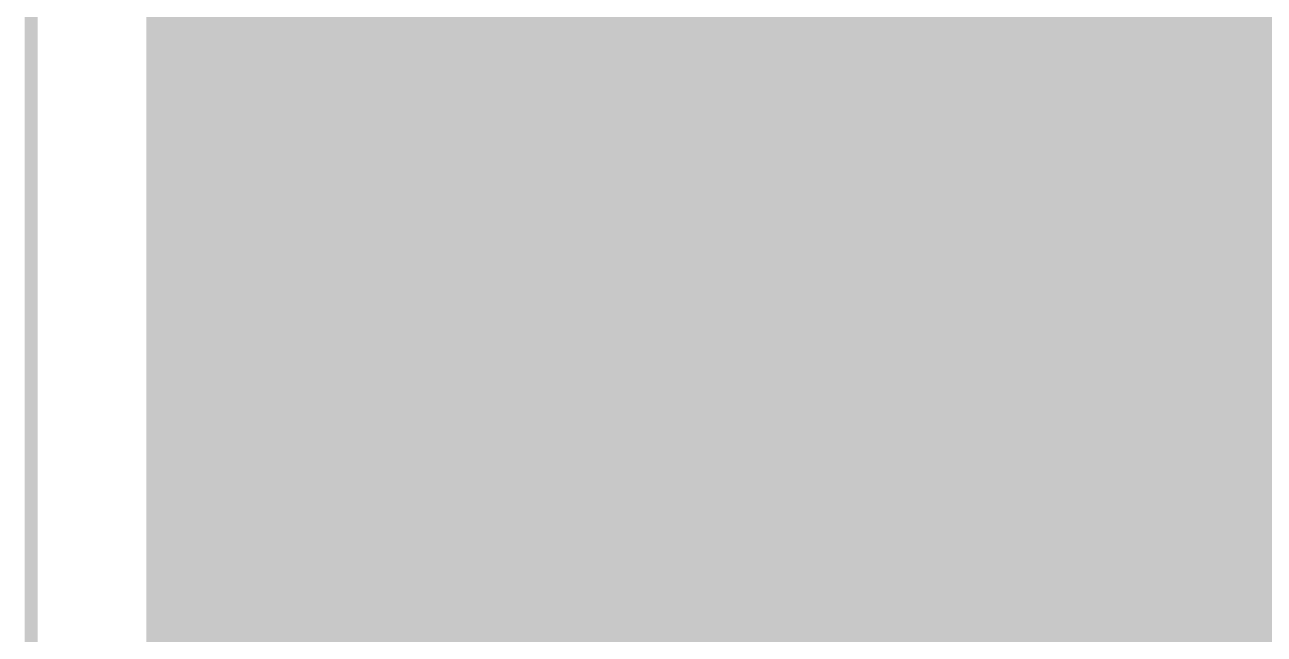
# Model space of a CAD drawing. Extents: x -1.3 to 57, y -0.1 to 23.2.
# Drawn here: x -1.33 to 10.92, y 7.09 to 13.11 of the extents above; entities that cross this region are included whole.
import ezdxf

# ---------------------------------------------------------------- set-up
doc = ezdxf.new("R2010")
doc.units = 0
for name, color, linetype in [('1', 12, 'CONTINUOUS'), ('16', 132, 'CONTINUOUS'), ('18', 110, 'CONTINUOUS'), ('20', 31, 'CONTINUOUS'), ('21', 253, 'CONTINUOUS'), ('39', 12, 'CONTINUOUS'), ('41', 12, 'CONTINUOUS')]:
    doc.layers.add(name, color=color, linetype=linetype)

# ---------------------------------------------------------------- blocks, each defined once
blk = doc.blocks.new('RECT')
blk.add_solid([(-0.5, -0.5), (0.5, -0.5), (-0.5, 0.5), (0.5, 0.5)])
blk = doc.blocks.new('ROUNDV')
at = {"const_width": 0.5}
blk.add_lwpolyline([(0, -0.25, 1), (0, 0.25, 1), (0, -0.25)], format="xyb", dxfattribs=at)

msp = doc.modelspace()

# ---------------------------------------------------------------- linework, layer by layer
at = {"layer": '1'}
for points, const_width in [([(8.1182, 18.2446), (8.1182, 10.6778)], 0.6096), ([(7.5086, 16.5394), (7.5086, 10.5565)], 0.3048), ([(8.7278, 10.9303), (8.7278, 16.5394)], 0.3048), ([(10.668, 14.0716), (10.668, 2.032)], 0.254), ([(10.2362, 13.5369), (10.2362, 3.7848)], 0.3048), ([(0.5334, 6.858), (0.5334, 13.4112)], 0.3048), ([(0.5334, 13.1064), (7.5086, 13.1064)], 0.3048), ([(8.7278, 13.1064), (10.2362, 13.1064)], 0.3048), ([(0.5334, 12.8016), (0.7497, 12.8016)], 0.3048), ([(0.7751, 12.827), (0.6858, 12.7377)], 0.3048), ([(0.6858, 12.7377), (0.6858, 7.5315)], 0.3048), ([(3.4413, 12.827), (0.7751, 12.827)], 0.3048), ([(3.5306, 12.7377), (3.4413, 12.827)], 0.3048), ([(3.4667, 12.8016), (7.5086, 12.8016)], 0.3048), ([(3.5306, 7.5315), (3.5306, 12.7377)], 0.3048), ([(8.7278, 12.8016), (10.2362, 12.8016)], 0.3048), ([(0.5334, 12.4968), (0.6858, 12.4968)], 0.3048), ([(3.5306, 12.4968), (7.5086, 12.4968)], 0.3048), ([(8.7278, 12.4968), (10.2362, 12.4968)], 0.3048), ([(0.5334, 12.192), (0.6858, 12.192)], 0.3048), ([(3.5306, 12.192), (7.5086, 12.192)], 0.3048), ([(8.7278, 12.192), (10.2362, 12.192)], 0.3048), ([(0.5334, 11.8872), (0.6858, 11.8872)], 0.3048), ([(3.5306, 11.8872), (7.5086, 11.8872)], 0.3048), ([(8.7278, 11.8872), (10.2362, 11.8872)], 0.3048), ([(0.5334, 11.5824), (0.6858, 11.5824)], 0.3048), ([(3.5306, 11.5824), (7.5086, 11.5824)], 0.3048), ([(8.7278, 11.5824), (10.2362, 11.5824)], 0.3048), ([(0.5334, 11.2776), (0.6858, 11.2776)], 0.3048), ([(3.5306, 11.2776), (7.5086, 11.2776)], 0.3048), ([(8.7278, 11.2776), (10.2362, 11.2776)], 0.3048), ([(0.5334, 10.9728), (0.6858, 10.9728)], 0.3048), ([(3.5306, 10.9728), (7.5086, 10.9728)], 0.3048), ([(8.7278, 10.9728), (10.2362, 10.9728)], 0.3048), ([(9.5009, 10.1572), (8.7278, 10.9303)], 0.3048), ([(9.3218, 9.4742), (8.1182, 10.6778)], 0.6096), ([(0.5334, 10.668), (0.6858, 10.668)], 0.3048), ([(3.5306, 10.668), (7.5086, 10.668)], 0.3048), ([(8.9901, 10.668), (10.2362, 10.668)], 0.3048), ([(7.5086, 10.5565), (7.6014, 10.3325)], 0.3048), ([(0.5334, 10.3632), (0.6858, 10.3632)], 0.3048), ([(3.5306, 10.3632), (7.5887, 10.3632)], 0.3048), ([(7.6014, 10.3325), (7.7729, 10.161)], 0.3048), ([(9.2949, 10.3632), (10.2362, 10.3632)], 0.3048), ([(7.7729, 10.161), (7.7729, 10.161)], 0.3048), ([(7.7729, 10.161), (8.6912, 9.2427)], 0.3048), ([(9.5135, 10.1572), (9.5009, 10.1572)], 0.3048), ([(9.7739, 10.0494), (9.5135, 10.1572)], 0.3048), ([(0.5334, 10.0584), (0.6858, 10.0584)], 0.3048), ([(3.5306, 10.0584), (7.8755, 10.0584)], 0.3048), ([(9.752, 10.0584), (10.2362, 10.0584)], 0.3048), ([(9.9732, 9.8501), (9.7739, 10.0494)], 0.3048), ([(10.081, 9.5897), (9.9732, 9.8501)], 0.3048), ([(0.5334, 9.7536), (0.6858, 9.7536)], 0.3048), ([(3.5306, 9.7536), (8.1803, 9.7536)], 0.3048), ([(10.0131, 9.7536), (10.2362, 9.7536)], 0.3048), ([(9.3472, 9.4742), (9.3218, 9.4742)], 0.6096), ([(9.3726, 9.4488), (9.3472, 9.4742)], 0.6096), ([(10.081, 9.3079), (10.081, 9.5897)], 0.3048), ([(0.5334, 9.4488), (0.6858, 9.4488)], 0.3048), ([(3.5306, 9.4488), (8.4851, 9.4488)], 0.3048), ([(10.081, 9.4488), (10.2362, 9.4488)], 0.3048), ([(9.9732, 9.0475), (10.081, 9.3079)], 0.3048), ([(8.6912, 9.2427), (8.772, 9.0475)], 0.3048), ([(0.5334, 9.144), (0.6858, 9.144)], 0.3048), ([(3.5306, 9.144), (8.7321, 9.144)], 0.3048), ([(8.772, 9.0475), (8.9713, 8.8482)], 0.3048), ([(9.7739, 8.8482), (9.9732, 9.0475)], 0.3048), ([(10.0131, 9.144), (10.2362, 9.144)], 0.3048), ([(0.5334, 8.8392), (0.6858, 8.8392)], 0.3048), ([(3.5306, 8.8392), (8.9932, 8.8392)], 0.3048), ([(8.9713, 8.8482), (9.2317, 8.7404)], 0.3048), ([(9.5135, 8.7404), (9.7739, 8.8482)], 0.3048), ([(9.752, 8.8392), (10.2362, 8.8392)], 0.3048), ([(9.2317, 8.7404), (9.5135, 8.7404)], 0.3048), ([(0.5334, 8.5344), (0.6858, 8.5344)], 0.3048), ([(3.5306, 8.5344), (10.2362, 8.5344)], 0.3048), ([(0.5334, 8.2296), (0.6858, 8.2296)], 0.3048), ([(3.5306, 8.2296), (10.2362, 8.2296)], 0.3048), ([(0.5334, 7.9248), (0.6858, 7.9248)], 0.3048), ([(3.5306, 7.9248), (10.2362, 7.9248)], 0.3048), ([(0.5334, 7.62), (0.6858, 7.62)], 0.3048), ([(3.5306, 7.62), (10.2362, 7.62)], 0.3048), ([(0.6858, 7.5315), (0.7751, 7.4422)], 0.3048), ([(3.4413, 7.4422), (3.5306, 7.5315)], 0.3048), ([(0.7751, 7.4422), (3.4413, 7.4422)], 0.3048), ([(0.5334, 7.3152), (10.2362, 7.3152)], 0.3048), ([(0.5334, 7.0104), (10.2362, 7.0104)], 0.3048)]:
    msp.add_lwpolyline(points, dxfattribs=dict(at, const_width=const_width))
for points, const_width in [([(0.5334, 13.1826, 1), (0.5334, 13.0302)], 0.1524), ([(7.5086, 13.0302, 1), (7.5086, 13.1826)], 0.1524), ([(8.7278, 13.1826, 1), (8.7278, 13.0302)], 0.1524), ([(10.2362, 13.0302, 1), (10.2362, 13.1826)], 0.1524), ([(0.5334, 12.8778, 1), (0.5334, 12.7254)], 0.1524), ([(0.762, 12.7377, 1), (0.6096, 12.7377)], 0.1524), ([(0.6319, 12.7916, 1), (0.7397, 12.6838)], 0.1524), ([(0.7751, 12.9032, 1), (0.7751, 12.7508)], 0.1524), ([(0.829, 12.7731, 1), (0.7212, 12.8809)], 0.1524), ([(0.7497, 12.7254, 1), (0.7497, 12.8778)], 0.1524), ([(3.4952, 12.8809, 1), (3.3874, 12.7731)], 0.1524), ([(3.4667, 12.8778, 1), (3.4667, 12.7254)], 0.1524), ([(3.4413, 12.7508, 1), (3.4413, 12.9032)], 0.1524), ([(3.6068, 12.7377, 1), (3.4544, 12.7377)], 0.1524), ([(3.4767, 12.6838, 1), (3.5845, 12.7916)], 0.1524), ([(7.5086, 12.7254, 1), (7.5086, 12.8778)], 0.1524), ([(8.7278, 12.8778, 1), (8.7278, 12.7254)], 0.1524), ([(10.2362, 12.7254, 1), (10.2362, 12.8778)], 0.1524), ([(0.5334, 12.573, 1), (0.5334, 12.4206)], 0.1524), ([(0.6858, 12.4206, 1), (0.6858, 12.573)], 0.1524), ([(3.5306, 12.573, 1), (3.5306, 12.4206)], 0.1524), ([(7.5086, 12.4206, 1), (7.5086, 12.573)], 0.1524), ([(8.7278, 12.573, 1), (8.7278, 12.4206)], 0.1524), ([(10.2362, 12.4206, 1), (10.2362, 12.573)], 0.1524), ([(0.5334, 12.2682, 1), (0.5334, 12.1158)], 0.1524), ([(0.6858, 12.1158, 1), (0.6858, 12.2682)], 0.1524), ([(3.5306, 12.2682, 1), (3.5306, 12.1158)], 0.1524), ([(7.5086, 12.1158, 1), (7.5086, 12.2682)], 0.1524), ([(8.7278, 12.2682, 1), (8.7278, 12.1158)], 0.1524), ([(10.2362, 12.1158, 1), (10.2362, 12.2682)], 0.1524), ([(0.5334, 11.9634, 1), (0.5334, 11.811)], 0.1524), ([(0.6858, 11.811, 1), (0.6858, 11.9634)], 0.1524), ([(3.5306, 11.9634, 1), (3.5306, 11.811)], 0.1524), ([(7.5086, 11.811, 1), (7.5086, 11.9634)], 0.1524), ([(8.7278, 11.9634, 1), (8.7278, 11.811)], 0.1524), ([(10.2362, 11.811, 1), (10.2362, 11.9634)], 0.1524), ([(0.5334, 11.6586, 1), (0.5334, 11.5062)], 0.1524), ([(0.6858, 11.5062, 1), (0.6858, 11.6586)], 0.1524), ([(3.5306, 11.6586, 1), (3.5306, 11.5062)], 0.1524), ([(7.5086, 11.5062, 1), (7.5086, 11.6586)], 0.1524), ([(8.7278, 11.6586, 1), (8.7278, 11.5062)], 0.1524), ([(10.2362, 11.5062, 1), (10.2362, 11.6586)], 0.1524), ([(0.5334, 11.3538, 1), (0.5334, 11.2014)], 0.1524), ([(0.6858, 11.2014, 1), (0.6858, 11.3538)], 0.1524), ([(3.5306, 11.3538, 1), (3.5306, 11.2014)], 0.1524), ([(7.5086, 11.2014, 1), (7.5086, 11.3538)], 0.1524), ([(8.7278, 11.3538, 1), (8.7278, 11.2014)], 0.1524), ([(10.2362, 11.2014, 1), (10.2362, 11.3538)], 0.1524), ([(0.5334, 11.049, 1), (0.5334, 10.8966)], 0.1524), ([(0.6858, 10.8966, 1), (0.6858, 11.049)], 0.1524), ([(3.5306, 11.049, 1), (3.5306, 10.8966)], 0.1524), ([(7.5086, 10.8966, 1), (7.5086, 11.049)], 0.1524), ([(8.7278, 11.049, 1), (8.7278, 10.8966)], 0.1524), ([(8.7817, 10.9842, 1), (8.6739, 10.8764)], 0.1524), ([(10.2362, 10.8966, 1), (10.2362, 11.049)], 0.1524), ([(8.226, 10.7856, 1), (8.0104, 10.57)], 0.3048), ([(8.6516, 10.9303, 1), (8.804, 10.9303)], 0.1524), ([(0.5334, 10.7442, 1), (0.5334, 10.5918)], 0.1524), ([(0.6858, 10.5918, 1), (0.6858, 10.7442)], 0.1524), ([(3.5306, 10.7442, 1), (3.5306, 10.5918)], 0.1524), ([(7.5086, 10.5918, 1), (7.5086, 10.7442)], 0.1524), ([(7.9658, 10.6778, 1), (8.2706, 10.6778)], 0.3048), ([(8.9901, 10.7442, 1), (8.9901, 10.5918)], 0.1524), ([(10.2362, 10.5918, 1), (10.2362, 10.7442)], 0.1524), ([(7.579, 10.5857, 1), (7.4382, 10.5274)], 0.1524), ([(7.4324, 10.5565, 1), (7.5848, 10.5565)], 0.1524), ([(0.5334, 10.4394, 1), (0.5334, 10.287)], 0.1524), ([(0.6858, 10.287, 1), (0.6858, 10.4394)], 0.1524), ([(3.5306, 10.4394, 1), (3.5306, 10.287)], 0.1524), ([(7.6553, 10.3864, 1), (7.5475, 10.2786)], 0.1524), ([(7.531, 10.3033, 1), (7.6718, 10.3616)], 0.1524), ([(7.5887, 10.287, 1), (7.5887, 10.4394)], 0.1524), ([(9.2949, 10.4394, 1), (9.2949, 10.287)], 0.1524), ([(10.2362, 10.287, 1), (10.2362, 10.4394)], 0.1524), ([(7.7729, 10.2372, 1), (7.7729, 10.0848)], 0.1524), ([(7.8268, 10.2149, 1), (7.719, 10.1071)], 0.1524), ([(7.719, 10.1071, 1), (7.8268, 10.2149)], 0.1524), ([(7.7729, 10.0848, 1), (7.7729, 10.2372)], 0.1524), ([(9.5009, 10.2334, 1), (9.5009, 10.081)], 0.1524), ([(9.5427, 10.2276, 1), (9.4843, 10.0868)], 0.1524), ([(9.5135, 10.081, 1), (9.5135, 10.2334)], 0.1524), ([(0.5334, 10.1346, 1), (0.5334, 9.9822)], 0.1524), ([(0.6858, 9.9822, 1), (0.6858, 10.1346)], 0.1524), ([(3.5306, 10.1346, 1), (3.5306, 9.9822)], 0.1524), ([(7.8755, 9.9822, 1), (7.8755, 10.1346)], 0.1524), ([(9.447, 10.1033, 1), (9.5548, 10.2111)], 0.1524), ([(9.752, 10.1346, 1), (9.752, 9.9822)], 0.1524), ([(9.8278, 10.1032, 1), (9.72, 9.9955)], 0.1524), ([(9.7447, 9.979, 1), (9.803, 10.1197)], 0.1524), ([(10.2362, 9.9822, 1), (10.2362, 10.1346)], 0.1524), ([(10.0435, 9.8792, 1), (9.9028, 9.8209)], 0.1524), ([(9.9193, 9.7962, 1), (10.027, 9.904)], 0.1524), ([(0.5334, 9.8298, 1), (0.5334, 9.6774)], 0.1524), ([(0.6858, 9.6774, 1), (0.6858, 9.8298)], 0.1524), ([(3.5306, 9.8298, 1), (3.5306, 9.6774)], 0.1524), ([(8.1803, 9.6774, 1), (8.1803, 9.8298)], 0.1524), ([(10.0131, 9.8298, 1), (10.0131, 9.6774)], 0.1524), ([(10.2362, 9.6774, 1), (10.2362, 9.8298)], 0.1524), ([(9.3218, 9.6266, 1), (9.3218, 9.3218)], 0.3048), ([(9.455, 9.582, 1), (9.2394, 9.3664)], 0.3048), ([(9.214, 9.3664, 1), (9.4296, 9.582)], 0.3048), ([(9.2648, 9.341, 1), (9.4804, 9.5566)], 0.3048), ([(9.3472, 9.3218, 1), (9.3472, 9.6266)], 0.3048), ([(10.1572, 9.5897, 1), (10.0048, 9.5897)], 0.1524), ([(10.0106, 9.5605, 1), (10.1514, 9.6189)], 0.1524), ([(0.5334, 9.525, 1), (0.5334, 9.3726)], 0.1524), ([(0.6858, 9.3726, 1), (0.6858, 9.525)], 0.1524), ([(3.5306, 9.525, 1), (3.5306, 9.3726)], 0.1524), ([(8.4851, 9.3726, 1), (8.4851, 9.525)], 0.1524), ([(10.081, 9.525, 1), (10.081, 9.3726)], 0.1524), ([(10.2362, 9.3726, 1), (10.2362, 9.525)], 0.1524), ([(10.1514, 9.2787, 1), (10.0106, 9.337)], 0.1524), ([(8.7616, 9.2719, 1), (8.6208, 9.2135)], 0.1524), ([(8.6373, 9.1888, 1), (8.7451, 9.2966)], 0.1524), ([(10.0048, 9.3079, 1), (10.1572, 9.3079)], 0.1524), ([(0.5334, 9.2202, 1), (0.5334, 9.0678)], 0.1524), ([(0.6858, 9.0678, 1), (0.6858, 9.2202)], 0.1524), ([(3.5306, 9.2202, 1), (3.5306, 9.0678)], 0.1524), ([(8.8259, 9.1014, 1), (8.7182, 8.9936)], 0.1524), ([(8.7321, 9.0678, 1), (8.7321, 9.2202)], 0.1524), ([(10.027, 8.9936, 1), (9.9193, 9.1014)], 0.1524), ([(10.0131, 9.2202, 1), (10.0131, 9.0678)], 0.1524), ([(10.2362, 9.0678, 1), (10.2362, 9.2202)], 0.1524), ([(8.7016, 9.0184, 1), (8.8424, 9.0767)], 0.1524), ([(9.9028, 9.0767, 1), (10.0435, 9.0184)], 0.1524), ([(0.5334, 8.9154, 1), (0.5334, 8.763)], 0.1524), ([(0.6858, 8.763, 1), (0.6858, 8.9154)], 0.1524), ([(3.5306, 8.9154, 1), (3.5306, 8.763)], 0.1524), ([(9.0005, 8.9186, 1), (8.9422, 8.7778)], 0.1524), ([(8.9174, 8.7944, 1), (9.0252, 8.9021)], 0.1524), ([(8.9932, 8.763, 1), (8.9932, 8.9154)], 0.1524), ([(9.752, 8.9154, 1), (9.752, 8.763)], 0.1524), ([(9.72, 8.9021, 1), (9.8278, 8.7944)], 0.1524), ([(9.803, 8.7778, 1), (9.7447, 8.9186)], 0.1524), ([(10.2362, 8.763, 1), (10.2362, 8.9154)], 0.1524), ([(9.2317, 8.8166, 1), (9.2317, 8.6642)], 0.1524), ([(9.2025, 8.67, 1), (9.2608, 8.8108)], 0.1524), ([(9.4843, 8.8108, 1), (9.5427, 8.67)], 0.1524), ([(9.5135, 8.6642, 1), (9.5135, 8.8166)], 0.1524), ([(0.5334, 8.6106, 1), (0.5334, 8.4582)], 0.1524), ([(0.6858, 8.4582, 1), (0.6858, 8.6106)], 0.1524), ([(3.5306, 8.6106, 1), (3.5306, 8.4582)], 0.1524), ([(10.2362, 8.4582, 1), (10.2362, 8.6106)], 0.1524), ([(0.5334, 8.3058, 1), (0.5334, 8.1534)], 0.1524), ([(0.6858, 8.1534, 1), (0.6858, 8.3058)], 0.1524), ([(3.5306, 8.3058, 1), (3.5306, 8.1534)], 0.1524), ([(10.2362, 8.1534, 1), (10.2362, 8.3058)], 0.1524), ([(0.5334, 8.001, 1), (0.5334, 7.8486)], 0.1524), ([(0.6858, 7.8486, 1), (0.6858, 8.001)], 0.1524), ([(3.5306, 8.001, 1), (3.5306, 7.8486)], 0.1524), ([(10.2362, 7.8486, 1), (10.2362, 8.001)], 0.1524), ([(0.5334, 7.6962, 1), (0.5334, 7.5438)], 0.1524), ([(0.6858, 7.5438, 1), (0.6858, 7.6962)], 0.1524), ([(3.5306, 7.6962, 1), (3.5306, 7.5438)], 0.1524), ([(10.2362, 7.5438, 1), (10.2362, 7.6962)], 0.1524), ([(0.7397, 7.5854, 1), (0.6319, 7.4776)], 0.1524), ([(0.6096, 7.5315, 1), (0.762, 7.5315)], 0.1524), ([(3.4544, 7.5315, 1), (3.6068, 7.5315)], 0.1524), ([(3.5845, 7.4776, 1), (3.4767, 7.5854)], 0.1524), ([(0.7751, 7.5184, 1), (0.7751, 7.366)], 0.1524), ([(0.7212, 7.3883, 1), (0.829, 7.4961)], 0.1524), ([(3.3874, 7.4961, 1), (3.4952, 7.3883)], 0.1524), ([(3.4413, 7.366, 1), (3.4413, 7.5184)], 0.1524), ([(0.5334, 7.3914, 1), (0.5334, 7.239)], 0.1524), ([(10.2362, 7.239, 1), (10.2362, 7.3914)], 0.1524), ([(0.5334, 7.0866, 1), (0.5334, 6.9342)], 0.1524), ([(10.2362, 6.9342, 1), (10.2362, 7.0866)], 0.1524)]:
    msp.add_lwpolyline(points, format="xyb", dxfattribs=dict(at, const_width=const_width))
at = {"layer": '16'}
for points, const_width in [([(0.5334, 0.762), (0.5334, 19.431)], 0.3048), ([(8.128, 10.287), (16.3068, 18.4658)], 0.254), ([(9.7547, 11.303), (16.4857, 18.034)], 0.3048), ([(10.6185, 13.3882), (7.9491, 10.7188)], 0.3048), ([(0.5334, 13.1064), (10.3367, 13.1064)], 0.3048), ([(0.5334, 12.8016), (10.0319, 12.8016)], 0.3048), ([(0.5334, 12.4968), (9.7271, 12.4968)], 0.3048), ([(10.9485, 12.4968), (12.0523, 12.4968)], 0.3048), ([(0.5334, 12.192), (9.4223, 12.192)], 0.3048), ([(10.6437, 12.192), (12.0523, 12.192)], 0.3048), ([(0.5334, 11.8872), (9.1175, 11.8872)], 0.3048), ([(10.3389, 11.8872), (12.0523, 11.8872)], 0.3048), ([(0.5334, 11.5824), (8.8127, 11.5824)], 0.3048), ([(10.0341, 11.5824), (12.0523, 11.5824)], 0.3048), ([(0.5334, 11.2776), (8.5079, 11.2776)], 0.3048), ([(12.0523, 11.303), (9.7547, 11.303)], 0.3048), ([(0.5334, 10.9728), (8.2031, 10.9728)], 0.3048), ([(0.5334, 10.668), (7.8983, 10.668)], 0.3048), ([(7.9491, 10.7188), (7.6962, 10.4659)], 0.3048), ([(9.1694, 10.1759), (13.1318, 10.6712)], 0.3048), ([(7.6962, 10.4659), (7.6962, 4.5987)], 0.3048), ([(0.5334, 10.3632), (7.6962, 10.3632)], 0.3048), ([(8.128, 4.064), (8.128, 10.287)], 0.254), ([(10.668, 10.3632), (13.1318, 10.3632)], 0.3048), ([(9.1694, 3.9116), (9.1694, 10.1759)], 0.3048), ([(0.5334, 10.0584), (7.6962, 10.0584)], 0.3048), ([(9.1694, 10.0584), (13.1318, 10.0584)], 0.3048), ([(0.5334, 9.7536), (7.6962, 9.7536)], 0.3048), ([(9.1694, 9.7536), (13.1318, 9.7536)], 0.3048), ([(0.5334, 9.4488), (7.6962, 9.4488)], 0.3048), ([(9.1694, 9.4488), (13.1318, 9.4488)], 0.3048), ([(0.5334, 9.144), (7.6962, 9.144)], 0.3048), ([(9.1694, 9.144), (13.1318, 9.144)], 0.3048), ([(0.5334, 8.8392), (7.6962, 8.8392)], 0.3048), ([(9.1694, 8.8392), (13.1318, 8.8392)], 0.3048), ([(0.5334, 8.5344), (7.6962, 8.5344)], 0.3048), ([(9.1694, 8.5344), (13.1318, 8.5344)], 0.3048), ([(0.5334, 8.2296), (7.6962, 8.2296)], 0.3048), ([(9.1694, 8.2296), (13.1318, 8.2296)], 0.3048), ([(0.5334, 7.9248), (7.6962, 7.9248)], 0.3048), ([(9.1694, 7.9248), (13.1318, 7.9248)], 0.3048), ([(0.5334, 7.62), (7.6962, 7.62)], 0.3048), ([(9.1694, 7.62), (13.1318, 7.62)], 0.3048), ([(0.5334, 7.3152), (7.6962, 7.3152)], 0.3048), ([(9.1694, 7.3152), (13.1318, 7.3152)], 0.3048), ([(0.5334, 7.0104), (7.6962, 7.0104)], 0.3048), ([(9.1694, 7.0104), (13.1318, 7.0104)], 0.3048)]:
    msp.add_lwpolyline(points, dxfattribs=dict(at, const_width=const_width))
for points, const_width in [([(0.5334, 13.1826, 1), (0.5334, 13.0302)], 0.1524), ([(10.3367, 13.0302, 1), (10.3367, 13.1826)], 0.1524), ([(0.5334, 12.8778, 1), (0.5334, 12.7254)], 0.1524), ([(10.0319, 12.7254, 1), (10.0319, 12.8778)], 0.1524), ([(0.5334, 12.573, 1), (0.5334, 12.4206)], 0.1524), ([(9.7271, 12.4206, 1), (9.7271, 12.573)], 0.1524), ([(10.9485, 12.573, 1), (10.9485, 12.4206)], 0.1524), ([(0.5334, 12.2682, 1), (0.5334, 12.1158)], 0.1524), ([(9.4223, 12.1158, 1), (9.4223, 12.2682)], 0.1524), ([(10.6437, 12.2682, 1), (10.6437, 12.1158)], 0.1524), ([(0.5334, 11.9634, 1), (0.5334, 11.811)], 0.1524), ([(9.1175, 11.811, 1), (9.1175, 11.9634)], 0.1524), ([(10.3389, 11.9634, 1), (10.3389, 11.811)], 0.1524), ([(0.5334, 11.6586, 1), (0.5334, 11.5062)], 0.1524), ([(8.8127, 11.5062, 1), (8.8127, 11.6586)], 0.1524), ([(10.0341, 11.6586, 1), (10.0341, 11.5062)], 0.1524), ([(0.5334, 11.3538, 1), (0.5334, 11.2014)], 0.1524), ([(8.5079, 11.2014, 1), (8.5079, 11.3538)], 0.1524), ([(9.7547, 11.3792, 1), (9.7547, 11.2268)], 0.1524), ([(9.7008, 11.3569, 1), (9.8085, 11.2491)], 0.1524), ([(0.5334, 11.049, 1), (0.5334, 10.8966)], 0.1524), ([(8.2031, 10.8966, 1), (8.2031, 11.049)], 0.1524), ([(0.5334, 10.7442, 1), (0.5334, 10.5918)], 0.1524), ([(7.8953, 10.7727, 1), (8.003, 10.6649)], 0.1524), ([(8.003, 10.6649, 1), (7.8953, 10.7727)], 0.1524), ([(7.8983, 10.5918, 1), (7.8983, 10.7442)], 0.1524), ([(7.7724, 10.4659, 1), (7.62, 10.4659)], 0.1524), ([(7.6423, 10.5197, 1), (7.7501, 10.412)], 0.1524), ([(0.5334, 10.4394, 1), (0.5334, 10.287)], 0.1524), ([(7.6962, 10.287, 1), (7.6962, 10.4394)], 0.1524), ([(8.1915, 10.287, 1), (8.0645, 10.287)], 0.127), ([(10.668, 10.4394, 1), (10.668, 10.287)], 0.1524), ([(8.0831, 10.3319, 1), (8.1729, 10.2421)], 0.127), ([(9.2456, 10.1759, 1), (9.0932, 10.1759)], 0.1524), ([(9.1599, 10.2515, 1), (9.1789, 10.1003)], 0.1524), ([(0.5334, 10.1346, 1), (0.5334, 9.9822)], 0.1524), ([(7.6962, 9.9822, 1), (7.6962, 10.1346)], 0.1524), ([(9.1694, 10.1346, 1), (9.1694, 9.9822)], 0.1524), ([(0.5334, 9.8298, 1), (0.5334, 9.6774)], 0.1524), ([(7.6962, 9.6774, 1), (7.6962, 9.8298)], 0.1524), ([(9.1694, 9.8298, 1), (9.1694, 9.6774)], 0.1524), ([(0.5334, 9.525, 1), (0.5334, 9.3726)], 0.1524), ([(7.6962, 9.3726, 1), (7.6962, 9.525)], 0.1524), ([(9.1694, 9.525, 1), (9.1694, 9.3726)], 0.1524), ([(0.5334, 9.2202, 1), (0.5334, 9.0678)], 0.1524), ([(7.6962, 9.0678, 1), (7.6962, 9.2202)], 0.1524), ([(9.1694, 9.2202, 1), (9.1694, 9.0678)], 0.1524), ([(0.5334, 8.9154, 1), (0.5334, 8.763)], 0.1524), ([(7.6962, 8.763, 1), (7.6962, 8.9154)], 0.1524), ([(9.1694, 8.9154, 1), (9.1694, 8.763)], 0.1524), ([(0.5334, 8.6106, 1), (0.5334, 8.4582)], 0.1524), ([(7.6962, 8.4582, 1), (7.6962, 8.6106)], 0.1524), ([(9.1694, 8.6106, 1), (9.1694, 8.4582)], 0.1524), ([(0.5334, 8.3058, 1), (0.5334, 8.1534)], 0.1524), ([(7.6962, 8.1534, 1), (7.6962, 8.3058)], 0.1524), ([(9.1694, 8.3058, 1), (9.1694, 8.1534)], 0.1524), ([(0.5334, 8.001, 1), (0.5334, 7.8486)], 0.1524), ([(7.6962, 7.8486, 1), (7.6962, 8.001)], 0.1524), ([(9.1694, 8.001, 1), (9.1694, 7.8486)], 0.1524), ([(0.5334, 7.6962, 1), (0.5334, 7.5438)], 0.1524), ([(7.6962, 7.5438, 1), (7.6962, 7.6962)], 0.1524), ([(9.1694, 7.6962, 1), (9.1694, 7.5438)], 0.1524), ([(0.5334, 7.3914, 1), (0.5334, 7.239)], 0.1524), ([(7.6962, 7.239, 1), (7.6962, 7.3914)], 0.1524), ([(9.1694, 7.3914, 1), (9.1694, 7.239)], 0.1524), ([(0.5334, 7.0866, 1), (0.5334, 6.9342)], 0.1524), ([(7.6962, 6.9342, 1), (7.6962, 7.0866)], 0.1524), ([(9.1694, 7.0866, 1), (9.1694, 6.9342)], 0.1524)]:
    msp.add_lwpolyline(points, format="xyb", dxfattribs=dict(at, const_width=const_width))
at = {"layer": '20', "const_width": 0.254}
msp.add_lwpolyline([(0, 0), (0, 20)], dxfattribs=at)
at = {"layer": '21', "const_width": 0.127}
for points in [[(0.1582, 19.0446), (0.1582, 1.9161)], [(-1.2658, 5.6446), (-1.2658, 14.6396)], [(6.0862, 14.6396), (6.0862, 5.6406)]]:
    msp.add_lwpolyline(points, dxfattribs=at)

# ---------------------------------------------------------------- block references
at = {"layer": '18', "xscale": 0.7564, "yscale": 0.7564}
msp.add_blockref('ROUNDV', (9.3726, 9.4488), dxfattribs=at)
msp.add_blockref('ROUNDV', (9.3726, 9.4488), dxfattribs=at)
at = {"layer": '39', "xscale": 17.653, "yscale": 20.955, "rotation": 90}
msp.add_blockref('RECT', (10.6045, 10.0457), dxfattribs=at)
at = {"layer": '41', "xscale": 5.08, "yscale": 2.54, "rotation": 90}
msp.add_blockref('RECT', (2.1082, 10.1346), dxfattribs=at)

doc.saveas('drawing.dxf')
